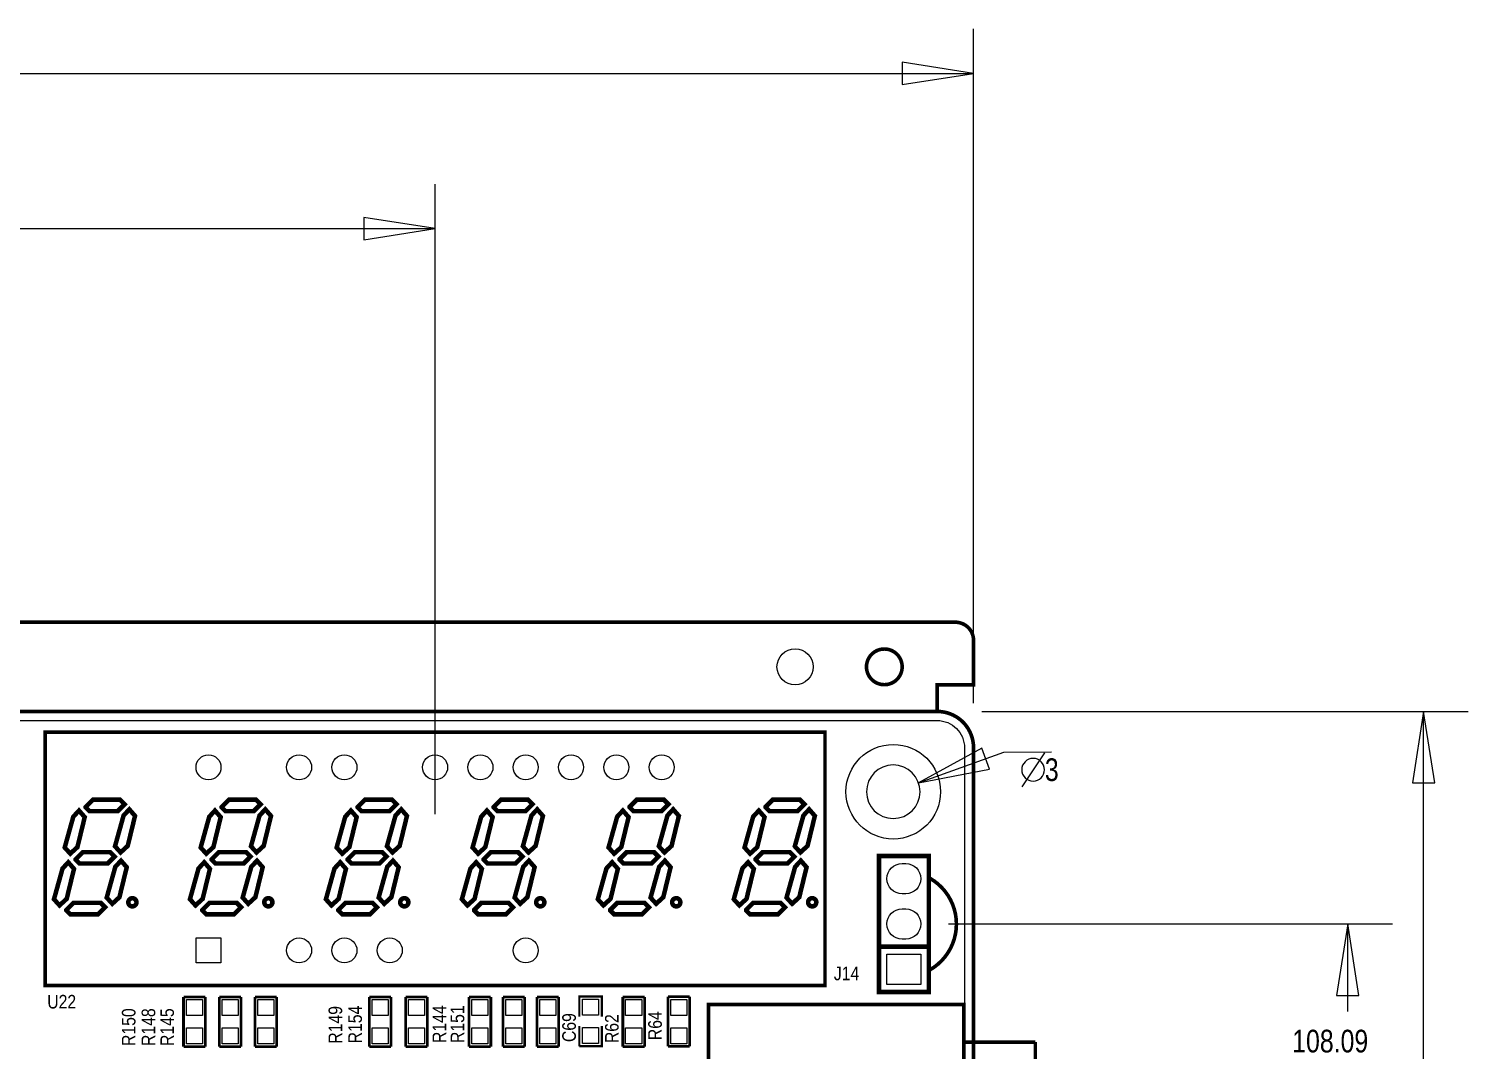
# Model space of a CAD drawing. Extents: x -25 to 204, y -24 to 158.
# Drawn here: x 123.1 to 203.7, y 101 to 158.2 of the extents above; entities that cross this region are included whole.
import ezdxf
from ezdxf.enums import TextEntityAlignment as Align

# ---------------------------------------------------------------- set-up
doc = ezdxf.new("R2010")
doc.units = 0
for name, color, linetype in [('BG_DESIGN_OUTLINE', 85, 'CONTINUOUS'), ('BG_DIMENSION', 2, 'CONTINUOUS'), ('BG_OUTLINE', 3, 'CONTINUOUS'), ('BG_SILKSCREEN_TOP', 7, 'CONTINUOUS'), ('PG_SILKSCREEN_TOP', 254, 'CONTINUOUS'), ('PIN_SOLDERMASK_TOP', 92, 'CONTINUOUS'), ('RD_SILKSCREEN_TOP', 7, 'CONTINUOUS'), ('RKI_ALL', 43, 'CONTINUOUS')]:
    doc.layers.add(name, color=color, linetype=linetype)

msp = doc.modelspace()

# ---------------------------------------------------------------- linework, layer by layer
at = {"layer": 'BG_DESIGN_OUTLINE'}
msp.add_lwpolyline([(0.007595, 117.940607), (0.007595, 2.004593, 0.414214), (2.039595, -0.027407), (173.975497, -0.027407, 0.414218), (176.007497, 2.004593), (176.007497, 117.940607, 0.414214), (173.975497, 119.972607), (2.039595, 119.972607, 0.414209)], format="xyb", close=True, dxfattribs=at)
at = {"layer": 'BG_DIMENSION'}
for points in [[(176.007497, 120.440704), (176.007497, 158.228309)], [(87.831193, 155.728187), (176.007497, 155.728187)], [(172.007505, 155.103297), (176.007497, 155.728187), (172.007505, 156.353002), (172.007505, 155.103297)], [(145.831611, 114.212395), (145.831611, 149.530105)], [(141.831593, 146.405092), (145.831611, 147.029907), (141.831593, 147.654797), (141.831593, 146.405092)], [(63.449987, 147.029907), (145.831611, 147.029907)], [(176.475593, 119.972607), (203.730403, 119.972607)], [(201.855095, 115.97259), (201.230205, 119.972607), (200.60539, 115.97259), (201.855095, 115.97259)], [(201.230205, 60.777399), (201.230205, 119.972607)], [(176.477701, 117.909594), (172.920406, 115.976908), (176.897792, 116.732812), (176.477701, 117.909594)], [(172.920406, 115.976908), (177.703709, 117.683788), (180.3781, 117.708909)], [(179.979295, 117.66169), (178.709295, 115.75669)], [(174.604096, 108.061811), (199.47829, 108.061811)], [(197.603135, 104.061819), (196.978194, 108.061811), (196.353252, 104.061819), (197.603135, 104.061819)], [(196.978194, 103.164488), (196.978194, 108.061811)]]:
    msp.add_lwpolyline(points, dxfattribs=at)
for points in [[(173.007807, 115.472693, 1), (170.007509, 115.472743, 1), (173.007807, 115.472693)], [(179.979295, 116.70919, 1), (178.709345, 116.70919, 1), (179.979295, 116.70919)]]:
    msp.add_lwpolyline(points, format="xyb", dxfattribs=at)
at = {"layer": 'BG_OUTLINE', "const_width": 0.2032}
for points in [[(173.975497, 119.972607), (173.975497, 121.472604), (176.007497, 121.472604), (176.007497, 123.956597, 0.414214), (174.991497, 124.972597), (1.023595, 124.972597, 0.414214), (0.007595, 123.956597), (0.007595, 121.472604), (2.039595, 121.472604), (2.039595, 119.972607)], [(172.007505, 122.472602, 1), (170.007509, 122.472602, 1), (172.007505, 122.472602)], [(0.007595, 117.940607), (0.007595, 2.004593, 0.414214), (2.039595, -0.027407), (173.975497, -0.027407, 0.414218), (176.007497, 2.004593), (176.007497, 117.940607, 0.414214), (173.975497, 119.972607), (2.039595, 119.972607, 0.414209), (0.007595, 117.940607)]]:
    msp.add_lwpolyline(points, format="xyb", dxfattribs=at)
at = {"layer": 'BG_SILKSCREEN_TOP', "const_width": 0.2032}
msp.add_lwpolyline([(173.563991, 110.623604, -0.578201), (173.563991, 105.492804)], format="xyb", dxfattribs=at)
at = {"layer": 'PG_SILKSCREEN_TOP'}
for points, const_width in [([(167.681707, 118.812259), (123.981515, 118.812259), (123.981515, 104.612135), (167.681707, 104.612135), (167.681707, 118.812259)], 0.199898), ([(125.385119, 112.004297), (125.072953, 112.347959), (125.554029, 114.072365), (125.874069, 114.417551), (126.194871, 114.050775), (125.786185, 112.370819), (125.385119, 112.004297)], 0.254), ([(126.801677, 115.023849), (128.176579, 115.023849), (128.428547, 114.771881), (128.038911, 114.382245), (126.469445, 114.382245), (126.251513, 114.600177), (126.251513, 114.622783), (126.652579, 115.023849), (126.801677, 115.023849)], 0.254), ([(128.203757, 112.072877), (127.891591, 112.416539), (128.372667, 114.140945), (128.692707, 114.486131), (129.013509, 114.119355), (128.604823, 112.439399), (128.203757, 112.072877)], 0.254), ([(133.005119, 112.004297), (132.692953, 112.347959), (133.174029, 114.072365), (133.494069, 114.417551), (133.814871, 114.050775), (133.406185, 112.370819), (133.005119, 112.004297)], 0.254), ([(134.421677, 115.023849), (135.796579, 115.023849), (136.048547, 114.771881), (135.658911, 114.382245), (134.089445, 114.382245), (133.871513, 114.600177), (133.871513, 114.622783), (134.272579, 115.023849), (134.421677, 115.023849)], 0.254), ([(135.823757, 112.072877), (135.511591, 112.416539), (135.992667, 114.140945), (136.312707, 114.486131), (136.633509, 114.119355), (136.224823, 112.439399), (135.823757, 112.072877)], 0.254), ([(140.625119, 112.004297), (140.312953, 112.347959), (140.794029, 114.072365), (141.114069, 114.417551), (141.434871, 114.050775), (141.026185, 112.370819), (140.625119, 112.004297)], 0.254), ([(142.041677, 115.023849), (143.416579, 115.023849), (143.668547, 114.771881), (143.278911, 114.382245), (141.709445, 114.382245), (141.491513, 114.600177), (141.491513, 114.622783), (141.892579, 115.023849), (142.041677, 115.023849)], 0.254), ([(143.443757, 112.072877), (143.131591, 112.416539), (143.612667, 114.140945), (143.932707, 114.486131), (144.253509, 114.119355), (143.844823, 112.439399), (143.443757, 112.072877)], 0.254), ([(148.245119, 112.004297), (147.932953, 112.347959), (148.414029, 114.072365), (148.734069, 114.417551), (149.054871, 114.050775), (148.646185, 112.370819), (148.245119, 112.004297)], 0.254), ([(149.661677, 115.023849), (151.036579, 115.023849), (151.288547, 114.771881), (150.898911, 114.382245), (149.329445, 114.382245), (149.111513, 114.600177), (149.111513, 114.622783), (149.512579, 115.023849), (149.661677, 115.023849)], 0.254), ([(151.063757, 112.072877), (150.751591, 112.416539), (151.232667, 114.140945), (151.552707, 114.486131), (151.873509, 114.119355), (151.464823, 112.439399), (151.063757, 112.072877)], 0.254), ([(155.865119, 112.004297), (155.552953, 112.347959), (156.034029, 114.072365), (156.354069, 114.417551), (156.674871, 114.050775), (156.266185, 112.370819), (155.865119, 112.004297)], 0.254), ([(157.281677, 115.023849), (158.656579, 115.023849), (158.908547, 114.771881), (158.518911, 114.382245), (156.949445, 114.382245), (156.731513, 114.600177), (156.731513, 114.622783), (157.132579, 115.023849), (157.281677, 115.023849)], 0.254), ([(158.683757, 112.072877), (158.371591, 112.416539), (158.852667, 114.140945), (159.172707, 114.486131), (159.493509, 114.119355), (159.084823, 112.439399), (158.683757, 112.072877)], 0.254), ([(163.485119, 112.004297), (163.172953, 112.347959), (163.654029, 114.072365), (163.974069, 114.417551), (164.294871, 114.050775), (163.886185, 112.370819), (163.485119, 112.004297)], 0.254), ([(164.901677, 115.023849), (166.276579, 115.023849), (166.528547, 114.771881), (166.138911, 114.382245), (164.569445, 114.382245), (164.351513, 114.600177), (164.351513, 114.622783), (164.752579, 115.023849), (164.901677, 115.023849)], 0.254), ([(166.303757, 112.072877), (165.991591, 112.416539), (166.472667, 114.140945), (166.792707, 114.486131), (167.113509, 114.119355), (166.704823, 112.439399), (166.303757, 112.072877)], 0.254), ([(126.240083, 112.090657), (127.614985, 112.090657), (127.866953, 111.838689), (127.477317, 111.449053), (125.907851, 111.449053), (125.689919, 111.666985), (125.689919, 111.689591), (126.090985, 112.090657), (126.240083, 112.090657)], 0.254), ([(133.860083, 112.090657), (135.234985, 112.090657), (135.486953, 111.838689), (135.097317, 111.449053), (133.527851, 111.449053), (133.309919, 111.666985), (133.309919, 111.689591), (133.710985, 112.090657), (133.860083, 112.090657)], 0.254), ([(141.480083, 112.090657), (142.854985, 112.090657), (143.106953, 111.838689), (142.717317, 111.449053), (141.147851, 111.449053), (140.929919, 111.666985), (140.929919, 111.689591), (141.330985, 112.090657), (141.480083, 112.090657)], 0.254), ([(149.100083, 112.090657), (150.474985, 112.090657), (150.726953, 111.838689), (150.337317, 111.449053), (148.767851, 111.449053), (148.549919, 111.666985), (148.549919, 111.689591), (148.950985, 112.090657), (149.100083, 112.090657)], 0.254), ([(156.720083, 112.090657), (158.094985, 112.090657), (158.346953, 111.838689), (157.957317, 111.449053), (156.387851, 111.449053), (156.169919, 111.666985), (156.169919, 111.689591), (156.570985, 112.090657), (156.720083, 112.090657)], 0.254), ([(164.340083, 112.090657), (165.714985, 112.090657), (165.966953, 111.838689), (165.577317, 111.449053), (164.007851, 111.449053), (163.789919, 111.666985), (163.789919, 111.689591), (164.190985, 112.090657), (164.340083, 112.090657)], 0.254), ([(124.783647, 109.105395), (124.471481, 109.449057), (124.952557, 111.173463), (125.272597, 111.518649), (125.593399, 111.151873), (125.184713, 109.471917), (124.783647, 109.105395)], 0.254), ([(127.739445, 109.196835), (127.427279, 109.540497), (127.908355, 111.264903), (128.228395, 111.610089), (128.549197, 111.243313), (128.140511, 109.563357), (127.739445, 109.196835)], 0.254), ([(132.403647, 109.105395), (132.091481, 109.449057), (132.572557, 111.173463), (132.892597, 111.518649), (133.213399, 111.151873), (132.804713, 109.471917), (132.403647, 109.105395)], 0.254), ([(135.359445, 109.196835), (135.047279, 109.540497), (135.528355, 111.264903), (135.848395, 111.610089), (136.169197, 111.243313), (135.760511, 109.563357), (135.359445, 109.196835)], 0.254), ([(140.023647, 109.105395), (139.711481, 109.449057), (140.192557, 111.173463), (140.512597, 111.518649), (140.833399, 111.151873), (140.424713, 109.471917), (140.023647, 109.105395)], 0.254), ([(142.979445, 109.196835), (142.667279, 109.540497), (143.148355, 111.264903), (143.468395, 111.610089), (143.789197, 111.243313), (143.380511, 109.563357), (142.979445, 109.196835)], 0.254), ([(147.643647, 109.105395), (147.331481, 109.449057), (147.812557, 111.173463), (148.132597, 111.518649), (148.453399, 111.151873), (148.044713, 109.471917), (147.643647, 109.105395)], 0.254), ([(150.599445, 109.196835), (150.287279, 109.540497), (150.768355, 111.264903), (151.088395, 111.610089), (151.409197, 111.243313), (151.000511, 109.563357), (150.599445, 109.196835)], 0.254), ([(155.263647, 109.105395), (154.951481, 109.449057), (155.432557, 111.173463), (155.752597, 111.518649), (156.073399, 111.151873), (155.664713, 109.471917), (155.263647, 109.105395)], 0.254), ([(158.219445, 109.196835), (157.907279, 109.540497), (158.388355, 111.264903), (158.708395, 111.610089), (159.029197, 111.243313), (158.620511, 109.563357), (158.219445, 109.196835)], 0.254), ([(162.883647, 109.105395), (162.571481, 109.449057), (163.052557, 111.173463), (163.372597, 111.518649), (163.693399, 111.151873), (163.284713, 109.471917), (162.883647, 109.105395)], 0.254), ([(165.839445, 109.196835), (165.527279, 109.540497), (166.008355, 111.264903), (166.328395, 111.610089), (166.649197, 111.243313), (166.240511, 109.563357), (165.839445, 109.196835)], 0.254), ([(173.503996, 111.871811), (170.704002, 111.871811), (170.704002, 104.251811), (173.503996, 104.251811), (173.503996, 111.871811)], 0.254), ([(125.713033, 109.249413), (127.087935, 109.249413), (127.339903, 108.997445), (126.950267, 108.607809), (125.380801, 108.607809), (125.162869, 108.825741), (125.162869, 108.848347), (125.563935, 109.249413), (125.713033, 109.249413)], 0.254), ([(133.333033, 109.249413), (134.707935, 109.249413), (134.959903, 108.997445), (134.570267, 108.607809), (133.000801, 108.607809), (132.782869, 108.825741), (132.782869, 108.848347), (133.183935, 109.249413), (133.333033, 109.249413)], 0.254), ([(140.953033, 109.249413), (142.327935, 109.249413), (142.579903, 108.997445), (142.190267, 108.607809), (140.620801, 108.607809), (140.402869, 108.825741), (140.402869, 108.848347), (140.803935, 109.249413), (140.953033, 109.249413)], 0.254), ([(148.573033, 109.249413), (149.947935, 109.249413), (150.199903, 108.997445), (149.810267, 108.607809), (148.240801, 108.607809), (148.022869, 108.825741), (148.022869, 108.848347), (148.423935, 109.249413), (148.573033, 109.249413)], 0.254), ([(156.193033, 109.249413), (157.567935, 109.249413), (157.819903, 108.997445), (157.430267, 108.607809), (155.860801, 108.607809), (155.642869, 108.825741), (155.642869, 108.848347), (156.043935, 109.249413), (156.193033, 109.249413)], 0.254), ([(163.813033, 109.249413), (165.187935, 109.249413), (165.439903, 108.997445), (165.050267, 108.607809), (163.480801, 108.607809), (163.262869, 108.825741), (163.262869, 108.848347), (163.663935, 109.249413), (163.813033, 109.249413)], 0.254), ([(173.503996, 106.791811), (170.704002, 106.791811)], 0.254), ([(153.912799, 102.861897), (153.912799, 104.004897), (155.182799, 104.004897), (155.182799, 102.861897)], 0.127), ([(131.731995, 101.191593), (131.731995, 103.972893)], 0.1524), ([(131.731995, 103.972893), (132.951195, 103.972893)], 0.1524), ([(132.951195, 103.972893), (132.951195, 101.191593)], 0.1524), ([(133.734607, 101.191593), (133.734607, 103.972893)], 0.1524), ([(133.734607, 103.972893), (134.953807, 103.972893)], 0.1524), ([(134.953807, 103.972893), (134.953807, 101.191593)], 0.1524), ([(135.737295, 101.191593), (135.737295, 103.972893)], 0.1524), ([(135.737295, 103.972893), (136.956495, 103.972893)], 0.1524), ([(136.956495, 103.972893), (136.956495, 101.191593)], 0.1524), ([(142.145995, 101.191593), (142.145995, 103.972893)], 0.1524), ([(142.145995, 103.972893), (143.365195, 103.972893)], 0.1524), ([(143.365195, 103.972893), (143.365195, 101.191593)], 0.1524), ([(144.177995, 101.191593), (144.177995, 103.972893)], 0.1524), ([(144.177995, 103.972893), (145.397195, 103.972893)], 0.1524), ([(145.397195, 103.972893), (145.397195, 101.191593)], 0.1524), ([(147.733995, 101.191593), (147.733995, 103.972893)], 0.1524), ([(147.733995, 103.972893), (148.953195, 103.972893)], 0.1524), ([(148.953195, 103.972893), (148.953195, 101.191593)], 0.1524), ([(149.638995, 101.191593), (149.638995, 103.972893)], 0.1524), ([(149.638995, 103.972893), (150.858195, 103.972893)], 0.1524), ([(150.858195, 103.972893), (150.858195, 101.191593)], 0.1524), ([(151.543995, 101.191593), (151.543995, 103.972893)], 0.1524), ([(151.543995, 103.972893), (152.763195, 103.972893)], 0.1524), ([(152.763195, 103.972893), (152.763195, 101.191593)], 0.1524), ([(156.351199, 101.191593), (156.351199, 103.972893)], 0.1524), ([(156.351199, 103.972893), (157.570399, 103.972893)], 0.1524), ([(157.570399, 103.972893), (157.570399, 101.191593)], 0.1524), ([(158.886398, 101.204293), (158.886398, 103.985593)], 0.1524), ([(158.886398, 103.985593), (160.105598, 103.985593)], 0.1524), ([(160.105598, 103.985593), (160.105598, 101.204293)], 0.1524), ([(175.457714, 95.426505), (175.457714, 103.554505), (161.157691, 103.554505), (161.157691, 95.426505), (175.533914, 95.426505), (179.470914, 95.426505)], 0.2), ([(155.182799, 102.353897), (155.182799, 101.210897), (153.912799, 101.210897)], 0.127), ([(153.912799, 101.210897), (153.912799, 102.353897)], 0.127), ([(132.951195, 101.191593), (131.731995, 101.191593)], 0.1524), ([(134.953807, 101.191593), (133.734607, 101.191593)], 0.1524), ([(136.956495, 101.191593), (135.737295, 101.191593)], 0.1524), ([(143.365195, 101.191593), (142.145995, 101.191593)], 0.1524), ([(145.397195, 101.191593), (144.177995, 101.191593)], 0.1524), ([(148.953195, 101.191593), (147.733995, 101.191593)], 0.1524), ([(150.858195, 101.191593), (149.638995, 101.191593)], 0.1524), ([(152.763195, 101.191593), (151.543995, 101.191593)], 0.1524), ([(157.570399, 101.191593), (156.351199, 101.191593)], 0.1524), ([(160.105598, 101.204293), (158.886398, 101.204293)], 0.1524), ([(179.470914, 101.446305), (175.533914, 101.446305)], 0.2), ([(179.470914, 95.426505), (179.470914, 101.446305)], 0.2)]:
    msp.add_lwpolyline(points, dxfattribs=dict(at, const_width=const_width))
at = {"layer": 'PG_SILKSCREEN_TOP', "const_width": 0.254}
for points in [[(129.094789, 109.278623, 1), (128.636065, 109.278623, 1), (129.094789, 109.278623)], [(136.714789, 109.278623, 1), (136.256065, 109.278623, 1), (136.714789, 109.278623)], [(144.334789, 109.278623, 1), (143.876065, 109.278623, 1), (144.334789, 109.278623)], [(151.954789, 109.278623, 1), (151.496065, 109.278623, 1), (151.954789, 109.278623)], [(159.574789, 109.278623, 1), (159.116065, 109.278623, 1), (159.574789, 109.278623)], [(167.194789, 109.278623, 1), (166.736065, 109.278623, 1), (167.194789, 109.278623)]]:
    msp.add_lwpolyline(points, format="xyb", dxfattribs=at)
at = {"layer": 'PIN_SOLDERMASK_TOP'}
for points in [[(172.00405, 111.451809), (172.203948, 111.451809, -1), (172.203948, 109.751812), (172.00405, 109.751812, -1)], [(172.00405, 108.911809), (172.203948, 108.911809, -1), (172.203948, 107.211812), (172.00405, 107.211812, -1)]]:
    msp.add_lwpolyline(points, format="xyb", close=True, dxfattribs=at)
for points in [[(132.431612, 105.882161), (132.431612, 107.282158), (133.831609, 107.282158), (133.831609, 105.882161)], [(173.053946, 104.671813), (171.154052, 104.671813), (171.154052, 106.371809), (173.053946, 106.371809)], [(131.891646, 103.838642), (132.791543, 103.838642), (132.791543, 102.938745), (131.891646, 102.938745)], [(133.894258, 103.838642), (134.794155, 103.838642), (134.794155, 102.938745), (133.894258, 102.938745)], [(135.896947, 103.838642), (136.796843, 103.838642), (136.796843, 102.938745), (135.896947, 102.938745)], [(142.305646, 103.838642), (143.205543, 103.838642), (143.205543, 102.938745), (142.305646, 102.938745)], [(144.337646, 103.838642), (145.237543, 103.838642), (145.237543, 102.938745), (144.337646, 102.938745)], [(147.893646, 103.838642), (148.793543, 103.838642), (148.793543, 102.938745), (147.893646, 102.938745)], [(149.798646, 103.838642), (150.698543, 103.838642), (150.698543, 102.938745), (149.798646, 102.938745)], [(151.703646, 103.838642), (152.603543, 103.838642), (152.603543, 102.938745), (151.703646, 102.938745)], [(154.997747, 102.958049), (154.09785, 102.958049), (154.09785, 103.857946), (154.997747, 103.857946)], [(156.51085, 103.838642), (157.410747, 103.838642), (157.410747, 102.938745), (156.51085, 102.938745)], [(159.945946, 102.938745), (159.04605, 102.938745), (159.04605, 103.838642), (159.945946, 103.838642)], [(131.891646, 102.238442), (132.791543, 102.238442), (132.791543, 101.338545), (131.891646, 101.338545)], [(133.894258, 102.238442), (134.794155, 102.238442), (134.794155, 101.338545), (133.894258, 101.338545)], [(135.896947, 102.238442), (136.796843, 102.238442), (136.796843, 101.338545), (135.896947, 101.338545)], [(142.305646, 102.238442), (143.205543, 102.238442), (143.205543, 101.338545), (142.305646, 101.338545)], [(144.337646, 102.238442), (145.237543, 102.238442), (145.237543, 101.338545), (144.337646, 101.338545)], [(147.893646, 102.238442), (148.793543, 102.238442), (148.793543, 101.338545), (147.893646, 101.338545)], [(149.798646, 102.238442), (150.698543, 102.238442), (150.698543, 101.338545), (149.798646, 101.338545)], [(151.703646, 102.238442), (152.603543, 102.238442), (152.603543, 101.338545), (151.703646, 101.338545)], [(154.997747, 101.357849), (154.09785, 101.357849), (154.09785, 102.257746), (154.997747, 102.257746)], [(156.51085, 102.238442), (157.410747, 102.238442), (157.410747, 101.338545), (156.51085, 101.338545)], [(159.945946, 101.338545), (159.04605, 101.338545), (159.04605, 102.238442), (159.945946, 102.238442)]]:
    msp.add_lwpolyline(points, close=True, dxfattribs=at)
for centre, radius in [((166.007517, 122.472602), 1.016), ((171.507709, 115.472693), 2.649995), ((133.131611, 116.842235), 0.699999), ((138.211611, 116.842235), 0.699999), ((140.751611, 116.842235), 0.699999), ((145.831611, 116.842235), 0.699999), ((148.371611, 116.842235), 0.699999), ((150.911611, 116.842235), 0.699999), ((153.451611, 116.842235), 0.699999), ((155.991611, 116.842235), 0.699999), ((158.531611, 116.842235), 0.699999), ((138.211611, 106.582159), 0.699999), ((140.751611, 106.582159), 0.699999), ((143.291611, 106.582159), 0.699999), ((150.911611, 106.582159), 0.699999)]:
    msp.add_circle(centre, radius, dxfattribs=at)
at = {"layer": 'RKI_ALL'}
msp.add_lwpolyline([(0.515595, 2.004593), (0.515595, 117.940607, -0.414207), (2.039595, 119.464607), (173.975497, 119.464607, -0.414214), (175.499497, 117.940607), (175.499497, 2.004593, -0.41422), (173.975497, 0.480593), (2.039595, 0.480593, -0.414214)], format="xyb", close=True, dxfattribs=at)

# ---------------------------------------------------------------- texts
at = {"layer": 'BG_DIMENSION', "width": 0.82}
for s, p in [('3', (180.004695, 116.07419)), ('108.09', (193.866694, 100.865788))]:
    msp.add_text(s, height=1.27, dxfattribs=at).set_placement(p)
at = {"layer": 'RD_SILKSCREEN_TOP', "width": 0.866667}
for s, p in [('J14', (168.177007, 104.91089)), ('U22', (124.094011, 103.327987))]:
    msp.add_text(s, height=0.762, dxfattribs=at).set_placement(p)
for s, p in [('R150', (129.038299, 101.225096)), ('R148', (130.145307, 101.225096)), ('R145', (131.196588, 101.225096)), ('R149', (140.622807, 101.354103)), ('R154', (141.729689, 101.372391)), ('R144', (146.451803, 101.391009)), ('R151', (147.466304, 101.391009)), ('C69', (153.719809, 101.444806)), ('R62', (156.116807, 101.386411))]:
    msp.add_text(s, height=0.762, rotation=90, dxfattribs=at).set_placement(p)
msp.add_text('R64', height=0.762, rotation=90, dxfattribs=at).set_placement((158.536589, 102.361213), align=Align.CENTER)

doc.saveas('drawing.dxf')
